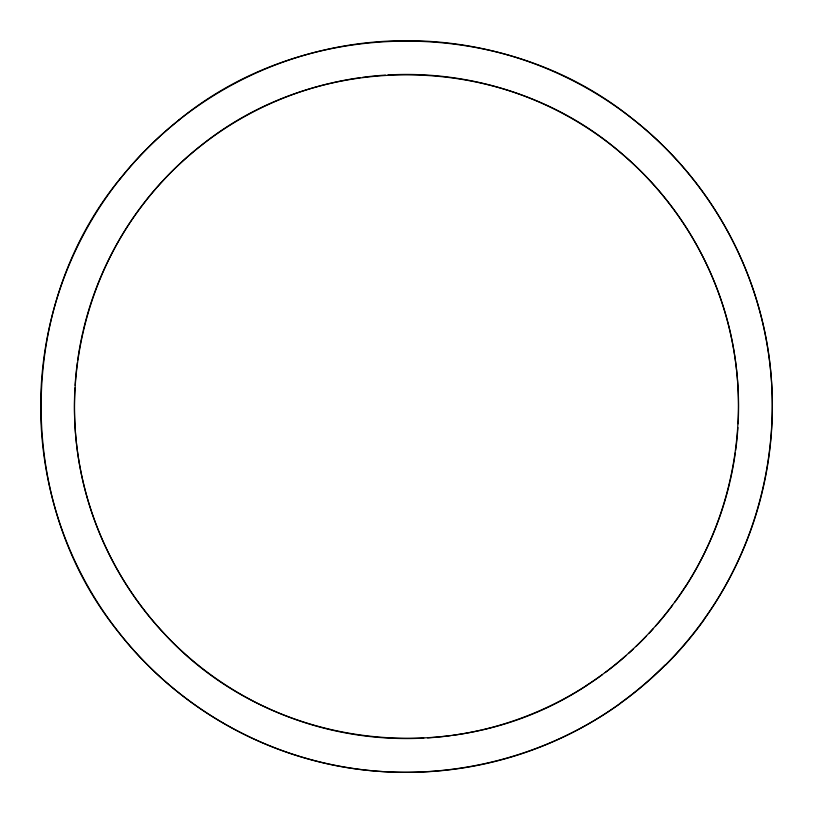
<?xml version="1.0" encoding="UTF-8"?>
<svg xmlns="http://www.w3.org/2000/svg" width="813" height="813" viewBox="0 0 813 813"><rect width="100%" height="100%" fill="white"/><g stroke="black" fill="none" stroke-linecap="round" stroke-linejoin="round"><path stroke-width="1.22" d="M685.918 586.041C739.302 502.891 753.316 395.718 721.771 301.938C702.696 244.784 667.88 192.986 622.026 153.87C504.893 51.463 320.637 48.109 199.642 146.675M703.54 620.156C767.299 531.651 788.773 414.315 759.271 309.184C738.468 233.849 692.859 165.659 631.112 117.743C503.034 14.675 305.637 15.742 178.657 120.202M120.202 178.657C15.742 305.637 14.675 503.034 117.743 631.112C165.659 692.859 233.849 738.468 309.184 759.271C414.315 788.773 531.651 767.299 620.156 703.54M146.675 199.642C86.554 274.987 61.697 377.1 80.853 471.611C92.885 531.702 121.92 588.195 163.687 633.032C269.52 749.312 454.325 772.655 586.041 685.918M387.933 74.938A332.08 332.08 0 0 1 738.123 423.817M737.909 427.577A332.08 332.08 0 0 1 735.663 450.392M735.338 452.75A332.08 332.08 0 0 1 730.064 481.194M729.789 482.383A332.08 332.08 0 0 1 674.76 602.24M672.575 605.197A332.08 332.08 0 0 1 655.603 626.101M653.154 628.856A332.08 332.08 0 0 1 648.998 633.368M646.467 636.051A332.08 332.08 0 0 1 636.051 646.467M633.368 648.998A332.08 332.08 0 0 1 628.856 653.154M626.101 655.603A332.08 332.08 0 0 1 605.197 672.575M602.24 674.76A332.08 332.08 0 0 1 482.383 729.789M481.194 730.064A332.08 332.08 0 0 1 452.75 735.338M450.392 735.663A332.08 332.08 0 0 1 427.577 737.909M423.817 738.123A332.08 332.08 0 0 1 74.938 387.933M75.091 385.423A332.08 332.08 0 0 1 77.337 362.608M77.662 360.25A332.08 332.08 0 0 1 82.936 331.806M83.211 330.617A332.08 332.08 0 0 1 330.617 83.211M331.806 82.936A332.08 332.08 0 0 1 360.25 77.662M362.608 77.337A332.08 332.08 0 0 1 385.423 75.091M120.294 178.718A234.388 146.94 -45 0 1 178.718 120.294M665.034 665.034A270.953 197.762 -45 0 1 620.055 703.336M703.733 620.258A270.953 198.209 -45 0 1 665.359 665.359M146.625 199.612A214.195 135.364 -45 0 1 199.622 146.625M685.765 585.98A244.998 177.569 -45 0 1 585.99 685.786M223.575 723.336A365.85 365.85 0 0 0 772.35 406.5A365.85 365.85 0 0 0 223.575 89.664A365.85 365.85 0 0 0 223.575 723.336"/></g></svg>
